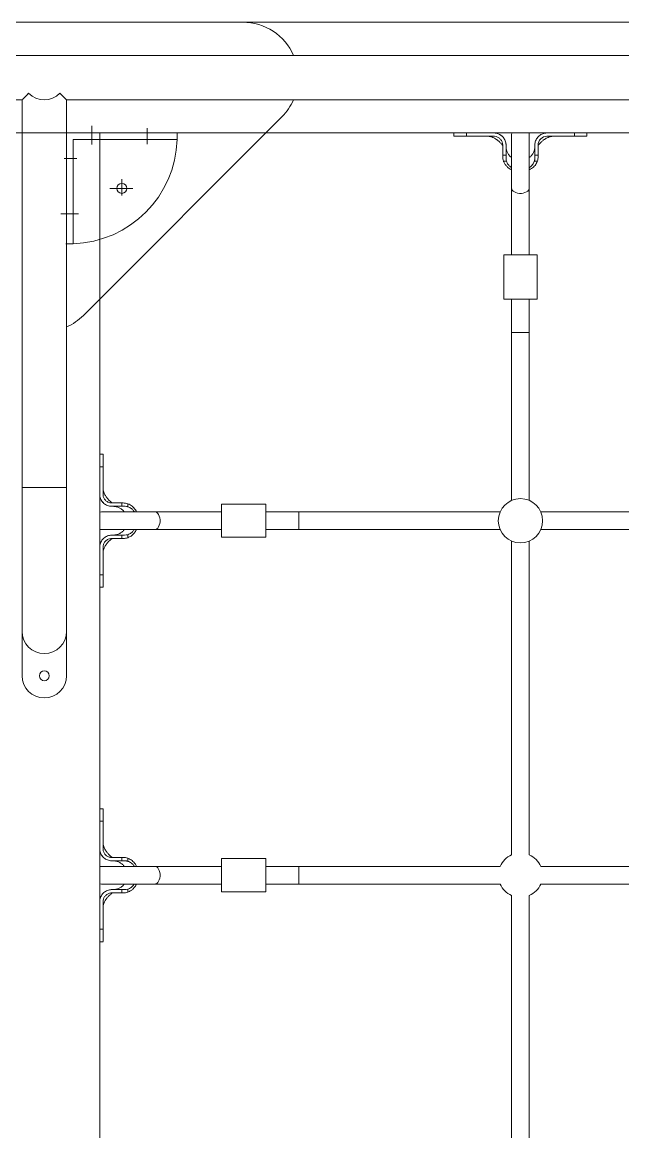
# Model space of a CAD drawing. Header units: millimetres. Extents: x -6304 to 6571, y -6082 to 4447.
# Drawn here: x -965 to -423, y 743 to 1745 of the extents above; entities that cross this region are included whole.
import ezdxf

# ---------------------------------------------------------------- set-up
doc = ezdxf.new("R2010")
doc.units = ezdxf.units.MM
doc.layers.add('DIKOM_ОБЪЕКТ', color=7, linetype='Continuous')

msp = doc.modelspace()

# ---------------------------------------------------------------- linework, layer by layer
at = {"layer": 'DIKOM_ОБЪЕКТ', "color": 7, "linetype": 'Continuous', "lineweight": 15}
for p, q in [((-1124.462, 1745.038), (-765.883, 1745.038)), ((-765.883, 1745.038), (-397.585, 1745.038)), ((70.98, 1715.038), (-2176.382, 1715.038)), ((-2156.618, 1675.038), (-965.172, 1675.038)), ((-965.172, 1675.038), (-965.172, 1325.038)), ((-925.172, 1325.038), (-925.172, 1675.038)), ((-925.172, 1675.038), (70.98, 1675.038)), ((-909.817, 1480.394), (-730.528, 1659.683)), ((-1145.172, 1645.038), (-745.172, 1645.038)), ((-925.172, 1645.038), (-825.172, 1645.038)), ((-925.172, 1545.038), (-925.172, 1645.038)), ((-902.172, 1651.58), (-902.172, 1634.547)), ((-895.172, 1495.038), (-895.172, 1644.583)), ((-852.172, 1649.494), (-852.172, 1634.801)), ((-825.172, 1645.038), (-825.172, 1642.038)), ((-745.172, 1645.038), (204.828, 1645.038)), ((-575.172, 1645.038), (-575.172, 1642.038)), ((-563.89, 1645.038), (-563.89, 1642.038)), ((-532.442, 1642.741), (-534.196, 1643.785)), ((-522.986, 1645.038), (-523.172, 1643.323)), ((-523.172, 1643.323), (-523.172, 1595.323)), ((-507.172, 1643.323), (-507.358, 1645.038)), ((-507.172, 1595.323), (-507.172, 1643.323)), ((-466.454, 1645.038), (-466.454, 1642.038)), ((-455.172, 1642.038), (-455.172, 1645.038)), ((-825.219, 1639.038), (-919.172, 1639.038)), ((-919.172, 1639.038), (-919.172, 1545.085)), ((-575.172, 1642.038), (-569.894, 1642.038)), ((-568.579, 1642.039), (-571.688, 1642.039)), ((-568.806, 1642.039), (-571.05, 1642.039)), ((-563.89, 1642.038), (-539.172, 1642.038)), ((-531.737, 1642.076), (-532.064, 1642.377)), ((-531.172, 1634.038), (-531.172, 1633.038)), ((-531.172, 1633.038), (-531.172, 1624.9)), ((-528.172, 1633.038), (-528.172, 1634.038)), ((-528.172, 1624.9), (-528.172, 1633.038)), ((-502.172, 1633.038), (-502.172, 1634.038)), ((-502.172, 1624.9), (-502.172, 1633.038)), ((-499.172, 1634.038), (-499.172, 1633.038)), ((-499.172, 1633.038), (-499.172, 1624.9)), ((-466.454, 1642.038), (-491.172, 1642.038)), ((-467.683, 1642.037), (-461.05, 1642.039)), ((-466.279, 1642.038), (-465.885, 1642.038)), ((-460.984, 1642.039), (-458.247, 1642.039)), ((-531.172, 1624.9), (-528.172, 1624.9)), ((-531.092, 1622.783), (-531.078, 1622.213)), ((-502.172, 1624.9), (-499.172, 1624.9)), ((-499.233, 1622.408), (-499.221, 1623.192)), ((-499.221, 1622.688), (-499.204, 1623.388)), ((-927.267, 1622.038), (-915.921, 1622.038)), ((-527.787, 1619.69), (-530.505, 1619.69)), ((-499.839, 1619.69), (-502.558, 1619.69)), ((-875.172, 1588.673), (-875.172, 1603.327)), ((-865.339, 1595.038), (-885.999, 1595.038)), ((-523.172, 1595.323), (-523.172, 1535.038)), ((-507.172, 1535.038), (-507.172, 1595.323)), ((-930.244, 1572.038), (-914.251, 1572.038)), ((-925.172, 1545.038), (-922.172, 1545.038)), ((-530.172, 1535.038), (-530.172, 1495.038)), ((-515.172, 1535.038), (-530.172, 1535.038)), ((-500.172, 1535.038), (-515.172, 1535.038)), ((-500.172, 1495.038), (-500.172, 1535.038)), ((-895.172, -504.962), (-895.172, 1495.038)), ((-515.172, 1495.038), (-530.172, 1495.038)), ((-523.172, 1495.038), (-523.172, 1465.038)), ((-500.172, 1495.038), (-515.172, 1495.038)), ((-507.172, 1465.038), (-507.172, 1495.038)), ((-523.172, 1465.038), (-523.172, 1313.369)), ((-507.172, 1465.038), (-523.172, 1465.038)), ((-507.172, 1313.369), (-507.172, 1465.038)), ((-892.172, 1355.038), (-895.172, 1355.038)), ((-892.172, 1349.76), (-892.172, 1355.027)), ((-895.172, 1343.756), (-892.172, 1343.756)), ((-892.172, 1346.543), (-892.173, 1347.815)), ((-892.172, 1343.756), (-892.172, 1319.038)), ((-965.172, 1325.038), (-965.172, 1195.038)), ((-965.172, 1325.038), (-925.172, 1325.038)), ((-925.172, 1195.038), (-925.172, 1325.038)), ((-893.919, 1314.062), (-892.875, 1312.308)), ((-892.959, 1312.42), (-892.21, 1311.603)), ((-893.457, 1303.038), (-895.172, 1302.852)), ((-845.457, 1303.038), (-893.457, 1303.038)), ((-884.172, 1311.038), (-883.172, 1311.038)), ((-883.172, 1308.038), (-884.172, 1308.038)), ((-883.172, 1311.038), (-875.034, 1311.038)), ((-875.034, 1308.038), (-883.172, 1308.038)), ((-875.034, 1308.038), (-875.034, 1311.038)), ((-872.401, 1310.948), (-873.096, 1310.974)), ((-869.824, 1310.371), (-869.824, 1307.653)), ((-785.172, 1303.038), (-845.457, 1303.038)), ((-745.172, 1310.038), (-785.172, 1310.038)), ((-785.172, 1310.038), (-785.172, 1295.038)), ((-745.172, 1310.038), (-745.172, 1295.038)), ((-715.172, 1303.038), (-745.172, 1303.038)), ((-533.503, 1303.038), (-715.172, 1303.038)), ((-715.172, 1303.038), (-715.172, 1287.038)), ((-193.503, 1303.038), (-496.842, 1303.038)), ((-785.172, 1295.038), (-785.172, 1280.038)), ((-745.172, 1295.038), (-745.172, 1280.038)), ((-895.172, 1287.224), (-893.457, 1287.038)), ((-893.457, 1287.038), (-845.457, 1287.038)), ((-869.824, 1282.424), (-869.824, 1279.706)), ((-845.457, 1287.038), (-785.172, 1287.038)), ((-745.172, 1287.038), (-715.172, 1287.038)), ((-715.172, 1287.038), (-533.503, 1287.038)), ((-496.842, 1287.038), (-193.503, 1287.038)), ((-883.172, 1282.038), (-884.172, 1282.038)), ((-884.172, 1279.038), (-883.172, 1279.038)), ((-875.034, 1282.038), (-883.172, 1282.038)), ((-883.172, 1279.038), (-875.034, 1279.038)), ((-875.034, 1279.038), (-875.034, 1282.038)), ((-873.542, 1279.07), (-872.822, 1279.087)), ((-873.521, 1279.071), (-872.825, 1279.123)), ((-785.172, 1280.038), (-745.172, 1280.038)), ((-523.172, 1276.708), (-523.172, 993.369)), ((-507.172, 993.369), (-507.172, 1276.708)), ((-892.172, 1246.321), (-892.172, 1271.024)), ((-895.172, 1246.321), (-892.172, 1246.321)), ((-892.172, 1242.177), (-892.172, 1235.059)), ((-895.172, 1235.038), (-892.172, 1235.038)), ((-965.172, 1195.038), (-965.172, 1155.038)), ((-925.172, 1155.038), (-925.172, 1195.038)), ((-892.172, 1035.038), (-895.172, 1035.038)), ((-892.172, 1029.76), (-892.172, 1035.027)), ((-895.172, 1023.756), (-892.172, 1023.756)), ((-892.172, 1026.543), (-892.173, 1027.815)), ((-892.172, 1023.756), (-892.172, 999.038)), ((-893.919, 994.062), (-892.875, 992.308)), ((-892.959, 992.42), (-892.21, 991.603)), ((-893.457, 983.038), (-895.172, 982.852)), ((-845.457, 983.038), (-893.457, 983.038)), ((-884.172, 991.038), (-883.172, 991.038)), ((-883.172, 988.038), (-884.172, 988.038)), ((-883.172, 991.038), (-875.034, 991.038)), ((-875.034, 988.038), (-883.172, 988.038)), ((-875.034, 988.038), (-875.034, 991.038)), ((-872.401, 990.948), (-873.096, 990.974)), ((-869.824, 990.371), (-869.824, 987.653)), ((-785.172, 983.038), (-845.457, 983.038)), ((-745.172, 990.038), (-785.172, 990.038)), ((-785.172, 990.038), (-785.172, 975.038)), ((-745.172, 990.038), (-745.172, 975.038)), ((-715.172, 983.038), (-745.172, 983.038)), ((-533.503, 983.038), (-715.172, 983.038)), ((-715.172, 983.038), (-715.172, 967.038)), ((-193.503, 983.038), (-496.842, 983.038)), ((-785.172, 975.038), (-785.172, 960.038)), ((-745.172, 975.038), (-745.172, 960.038)), ((-895.172, 967.224), (-893.457, 967.038)), ((-893.457, 967.038), (-845.457, 967.038)), ((-883.172, 962.038), (-884.172, 962.038)), ((-875.034, 962.038), (-883.172, 962.038)), ((-875.034, 959.038), (-875.034, 962.038)), ((-869.824, 962.424), (-869.824, 959.706)), ((-845.457, 967.038), (-785.172, 967.038)), ((-745.172, 967.038), (-715.172, 967.038)), ((-715.172, 967.038), (-533.503, 967.038)), ((-496.842, 967.038), (-193.503, 967.038)), ((-884.172, 959.038), (-883.172, 959.038)), ((-883.172, 959.038), (-875.034, 959.038)), ((-873.542, 959.07), (-872.822, 959.087)), ((-873.521, 959.071), (-872.825, 959.123)), ((-785.172, 960.038), (-745.172, 960.038)), ((-523.172, 956.708), (-523.172, 673.369)), ((-507.172, 673.369), (-507.172, 956.708)), ((-892.172, 926.321), (-892.172, 951.024)), ((-895.172, 926.321), (-892.172, 926.321)), ((-895.172, 915.038), (-892.172, 915.038))]:
    msp.add_line(p, q, dxfattribs=at)
at = {"layer": 'DIKOM_ОБЪЕКТ', "color": 7, "linetype": 'Continuous', "lineweight": 15, "flags": 128}
for points in [[(-959.314, 1680.896), (-960.809, 1679.402), (-962.107, 1678.104), (-963.192, 1677.019), (-964.05, 1676.161), (-964.671, 1675.54), (-965.046, 1675.164), (-965.172, 1675.038)], [(-925.172, 1675.038), (-925.298, 1675.164), (-925.674, 1675.54), (-926.295, 1676.161), (-927.153, 1677.019), (-928.238, 1678.104), (-929.536, 1679.402), (-931.03, 1680.896)], [(-523.172, 1595.323), (-523.067, 1594.546), (-522.604, 1593.546), (-521.794, 1592.629), (-520.674, 1591.838), (-519.297, 1591.21), (-517.727, 1590.774), (-516.037, 1590.551), (-514.307, 1590.551), (-512.618, 1590.774), (-511.048, 1591.21), (-509.671, 1591.838), (-508.551, 1592.629), (-507.74, 1593.546), (-507.278, 1594.546), (-507.172, 1595.323)], [(-892.159, 1326.7), (-892.158, 1326.846), (-892.157, 1326.992)], [(-845.457, 1287.038), (-844.68, 1287.144), (-843.68, 1287.607), (-842.763, 1288.417), (-841.972, 1289.537), (-841.344, 1290.914), (-840.908, 1292.484), (-840.685, 1294.173), (-840.685, 1295.903), (-840.908, 1297.593), (-841.344, 1299.163), (-841.972, 1300.54), (-842.763, 1301.66), (-843.68, 1302.47), (-844.68, 1302.933), (-845.457, 1303.038)], [(-892.159, 1006.7), (-892.158, 1006.846), (-892.157, 1006.992)], [(-845.457, 967.038), (-844.68, 967.144), (-843.68, 967.607), (-842.763, 968.417), (-841.972, 969.537), (-841.344, 970.914), (-840.908, 972.484), (-840.685, 974.173), (-840.685, 975.903), (-840.908, 977.593), (-841.344, 979.163), (-841.972, 980.54), (-842.763, 981.66), (-843.68, 982.47), (-844.68, 982.933), (-845.457, 983.038)]]:
    msp.add_lwpolyline(points, dxfattribs=at)
at = {"layer": 'DIKOM_ОБЪЕКТ', "color": 7, "linetype": 'Continuous', "lineweight": 15}
for centre, radius in [((-875.172, 1595.038), 4.5), ((-515.172, 1295.038), 20), ((-945.172, 1155.038), 4.5)]:
    msp.add_circle(centre, radius, dxfattribs=at)
for centre, radius, start, end in [((-765.883, 1695.038), 50, 23.578178, 90), ((-945.172, 1695.038), 20, 225, 315), ((-765.883, 1695.038), 50, 315, 336.421822), ((-342.89, 1638.863), 482.329, 179.266399, 179.979158), ((-922.172, 1642.038), 97, 271.772317, 358.227683), ((-491.172, 1634.038), 8, 90.001056, 179.998944), ((-918.997, 1062.756), 482.329, 90.020842, 90.795044), ((-945.172, 1515.749), 50, 293.578178, 315), ((-945.172, 1195.038), 20, 180, 0), ((-945.172, 1155.038), 20, 180, 0), ((-515.172, 975.038), 20, 113.578178, 156.421822), ((-515.172, 975.038), 20, 23.578178, 66.421822), ((-515.172, 975.038), 20, 203.578178, 246.421822), ((-515.172, 975.038), 20, 293.578178, 336.421822)]:
    msp.add_arc(centre, radius, start, end, dxfattribs=at)
for points, knots in [([(-528.172, 1634.038), (-528.173, 1634.123), (-528.176, 1634.548), (-528.295, 1636.209), (-529.1, 1638.971), (-531.315, 1642.038), (-534.414, 1644.185), (-537.205, 1644.976), (-538.805, 1645.027), (-539.172, 1645.038)], [0, 0, 0, 0, 0.01480965, 0.07410911, 0.29003932, 0.50597004, 0.7209493, 0.93601498, 1, 1, 1, 1]), ([(-502.172, 1634.038), (-502.172, 1634.123), (-502.168, 1634.548), (-502.051, 1636.202), (-501.251, 1638.95), (-499.056, 1642.009), (-495.975, 1644.163), (-493.173, 1644.974), (-491.556, 1645.026), (-491.172, 1645.038)], [0, 0, 0, 0, 0.0148091, 0.0741087, 0.28877908, 0.50346392, 0.71804315, 0.93309021, 1, 1, 1, 1]), ([(-563.89, 1642.038), (-563.973, 1642.038), (-564.387, 1642.038), (-566.102, 1642.038), (-568.517, 1642.039), (-571.053, 1642.039), (-572.891, 1642.039), (-574.226, 1642.038), (-575.037, 1642.038), (-575.115, 1642.038), (-575.151, 1642.038)], [0, 0, 0, 0, 0.012378615, 0.06189158, 0.261123455, 0.40963596, 0.562454565, 0.710963948, 0.863782329, 1, 1, 1, 1]), ([(-569.894, 1642.038), (-569.509, 1642.038), (-568.728, 1642.038), (-567.515, 1642.038), (-566.899, 1642.038)], [0, 0, 0, 0, 0.49204818, 1, 1, 1, 1]), ([(-569.538, 1642.039), (-568.421, 1642.038), (-566.086, 1642.037), (-563.597, 1642.037), (-562.298, 1642.037)], [0, 0, 0, 0, 0.47815999, 1, 1, 1, 1]), ([(-564.282, 1642.037), (-563.346, 1642.037), (-561.387, 1642.037), (-558.879, 1642.038), (-557.568, 1642.038)], [0, 0, 0, 0, 0.47746461, 1, 1, 1, 1]), ([(-550.722, 1642.038), (-550.707, 1642.038), (-550.636, 1642.038), (-551.021, 1642.037), (-551.854, 1642.035), (-553.032, 1642.036), (-553.949, 1642.038), (-554.373, 1642.038)], [0, 0, 0, 0, 0.06425397, 0.30679971, 0.5493553, 0.79190233, 1, 1, 1, 1]), ([(-544.363, 1642.023), (-544.284, 1642.023), (-544.125, 1642.023), (-543.958, 1642.023), (-543.875, 1642.023)], [0, 0, 0, 0, 0.4980338, 1, 1, 1, 1]), ([(-544.042, 1642.038), (-543.675, 1642.016), (-542.978, 1641.973), (-541.156, 1641.495), (-539.413, 1640.782), (-537.987, 1640.013), (-536.891, 1639.31), (-535.971, 1638.655), (-535.092, 1637.938), (-534.137, 1637.083), (-533.235, 1636.042), (-532.359, 1635.272), (-531.769, 1634.58), (-531.362, 1634.065), (-531.269, 1633.819), (-531.245, 1633.758), (-531.232, 1633.724), (-531.222, 1633.696), (-531.211, 1633.661), (-531.186, 1633.567), (-531.186, 1633.511), (-531.171, 1633.456), (-531.172, 1633.159), (-531.172, 1633.046), (-531.172, 1633.002)], [0, 0, 0, 0, 0.150022993, 0.285113937, 0.400983993, 0.491056053, 0.549649642, 0.595438854, 0.653438852, 0.721437707, 0.788228637, 0.844910047, 0.895824369, 0.920020035, 0.924446745, 0.926115709, 0.927572401, 0.929019478, 0.930597997, 0.934411287, 0.957286428, 0.976121553, 0.990795478, 1, 1, 1, 1]), ([(-539.172, 1642.038), (-538.946, 1642.032), (-537.827, 1642.003), (-535.837, 1641.474), (-533.564, 1639.958), (-531.929, 1637.77), (-531.241, 1635.669), (-531.188, 1634.406), (-531.172, 1634.038)], [0, 0, 0, 0, 0.054127064, 0.268332234, 0.482527487, 0.69728442, 0.911981132, 1, 1, 1, 1]), ([(-531.947, 1642.333), (-532.007, 1642.385), (-532.127, 1642.488), (-532.237, 1642.578), (-532.292, 1642.623)], [0, 0, 0, 0, 0.50020039, 1, 1, 1, 1]), ([(-523.172, 1622.876), (-523.439, 1623.063), (-524.468, 1623.785), (-525.875, 1625.523), (-527.271, 1627.987), (-527.935, 1630.27), (-528.134, 1631.885), (-528.17, 1632.65), (-528.172, 1632.952), (-528.172, 1633.05)], [0, 0, 0, 0, 0.08294352, 0.3200265, 0.56081779, 0.80271285, 0.92030842, 0.97420655, 1, 1, 1, 1]), ([(-502.172, 1633.087), (-502.183, 1632.66), (-502.204, 1631.81), (-502.392, 1630.557), (-502.685, 1629.351), (-503.275, 1627.65), (-504.418, 1625.589), (-505.857, 1623.791), (-506.912, 1623.06), (-507.172, 1622.879)], [0, 0, 0, 0, 0.10851534, 0.21639504, 0.32173163, 0.4243096, 0.67373974, 0.91960831, 1, 1, 1, 1]), ([(-499.172, 1630.729), (-499.172, 1630.689), (-499.172, 1630.613), (-499.172, 1630.795), (-499.172, 1631.454), (-499.173, 1632.183), (-499.172, 1632.732), (-499.173, 1633.236), (-499.17, 1633.5), (-499.153, 1633.572), (-499.15, 1633.613), (-499.128, 1633.685), (-499.116, 1633.717), (-499.105, 1633.744), (-499.092, 1633.778), (-499.069, 1633.839), (-498.973, 1634.08), (-498.565, 1634.586), (-497.932, 1635.312), (-497.012, 1636.156), (-496.076, 1637.186), (-495.134, 1638.042), (-494.309, 1638.7), (-493.435, 1639.321), (-492.352, 1640.015), (-490.911, 1640.789), (-489.149, 1641.502), (-487.299, 1641.976), (-486.58, 1642.017), (-486.202, 1642.038)], [0, 0, 0, 0, 0.03880356, 0.07396914, 0.12483916, 0.17222171, 0.20599465, 0.22786089, 0.24169892, 0.25434016, 0.26853697, 0.27143904, 0.27263378, 0.273738, 0.27487439, 0.27618543, 0.279636, 0.29826706, 0.33781233, 0.38834918, 0.44667734, 0.49411056, 0.53365502, 0.56792689, 0.61404784, 0.68493988, 0.77609864, 0.8822817, 1, 1, 1, 1]), ([(-483.332, 1642.024), (-483.283, 1642.024), (-483.184, 1642.023), (-483.084, 1642.023), (-483.035, 1642.022)], [0, 0, 0, 0, 0.49980123, 1, 1, 1, 1]), ([(-475.949, 1642.038), (-475.995, 1642.038), (-476.546, 1642.038), (-477.533, 1642.036), (-478.716, 1642.036), (-479.438, 1642.037), (-479.749, 1642.039), (-479.664, 1642.038), (-479.66, 1642.038)], [0, 0, 0, 0, 0.02216974, 0.26362913, 0.50508429, 0.74653629, 0.98801053, 1, 1, 1, 1]), ([(-472.493, 1642.038), (-471.187, 1642.038), (-468.687, 1642.036), (-466.734, 1642.037), (-465.802, 1642.037)], [0, 0, 0, 0, 0.52244744, 1, 1, 1, 1]), ([(-455.193, 1642.038), (-455.186, 1642.038), (-455.094, 1642.038), (-455.45, 1642.038), (-456.304, 1642.038), (-457.741, 1642.039), (-459.678, 1642.039), (-462.45, 1642.038), (-464.948, 1642.038), (-466.454, 1642.038)], [0, 0, 0, 0, 0.01229644, 0.16513919, 0.31368075, 0.46652842, 0.61507221, 0.76791864, 1, 1, 1, 1]), ([(-531.172, 1623.82), (-531.172, 1623.912), (-531.172, 1624.272), (-531.172, 1624.632), (-531.172, 1624.9)], [0, 0, 0, 0, 0.256327415, 1, 1, 1, 1]), ([(-530.505, 1619.69), (-530.7, 1620.349), (-531.097, 1621.69), (-531.147, 1623.102), (-531.172, 1623.82)], [0, 0, 0, 0, 0.49159519, 1, 1, 1, 1]), ([(-528.172, 1624.9), (-528.172, 1624.815), (-528.172, 1624.39), (-528.164, 1623.308), (-528.231, 1621.63), (-527.936, 1620.341), (-527.787, 1619.69)], [0, 0, 0, 0, 0.04837379, 0.24190747, 0.61709568, 1, 1, 1, 1]), ([(-502.558, 1619.69), (-502.534, 1619.771), (-502.417, 1620.173), (-502.265, 1620.917), (-502.18, 1621.76), (-502.165, 1622.945), (-502.173, 1623.936), (-502.172, 1624.758), (-502.172, 1624.9)], [0, 0, 0, 0, 0.04834797, 0.24203696, 0.43570729, 0.53242409, 0.91938444, 1, 1, 1, 1]), ([(-499.172, 1623.817), (-499.196, 1623.122), (-499.244, 1621.712), (-499.639, 1620.371), (-499.839, 1619.69)], [0, 0, 0, 0, 0.49216613, 1, 1, 1, 1]), ([(-499.172, 1624.9), (-499.172, 1624.807), (-499.172, 1624.447), (-499.172, 1624.088), (-499.172, 1623.82)], [0, 0, 0, 0, 0.25631713, 1, 1, 1, 1]), ([(-523.172, 1611.818), (-523.771, 1612.118), (-525.263, 1612.862), (-527.248, 1614.518), (-529.048, 1616.648), (-530.037, 1618.425), (-530.425, 1619.475), (-530.505, 1619.69)], [0, 0, 0, 0, 0.18083287, 0.4502335, 0.6939142, 0.93732338, 1, 1, 1, 1]), ([(-527.787, 1619.69), (-527.575, 1619.112), (-526.998, 1617.533), (-525.472, 1615.424), (-523.874, 1614.349), (-523.172, 1613.876)], [0, 0, 0, 0, 0.24464188, 0.66785766, 1, 1, 1, 1]), ([(-499.839, 1619.69), (-500.01, 1619.254), (-500.67, 1617.565), (-502.198, 1615.416), (-504.336, 1613.488), (-505.864, 1612.398), (-506.867, 1611.943), (-507.172, 1611.805)], [0, 0, 0, 0, 0.12781525, 0.49542208, 0.70246281, 0.90959296, 1, 1, 1, 1]), ([(-507.172, 1613.808), (-506.982, 1613.918), (-506.082, 1614.436), (-504.482, 1615.975), (-503.148, 1617.929), (-502.669, 1619.357), (-502.558, 1619.69)], [0, 0, 0, 0, 0.08585256, 0.40591685, 0.8612044, 1, 1, 1, 1]), ([(-892.172, 1355.017), (-892.172, 1355.024), (-892.172, 1355.117), (-892.172, 1354.76), (-892.172, 1353.906), (-892.173, 1352.47), (-892.173, 1350.533), (-892.172, 1347.761), (-892.172, 1345.262), (-892.172, 1343.756)], [0, 0, 0, 0, 0.01229642, 0.16514433, 0.31368563, 0.46653246, 0.61507085, 0.76791793, 1, 1, 1, 1]), ([(-892.172, 1346.765), (-892.172, 1347.381), (-892.172, 1348.594), (-892.172, 1349.375), (-892.172, 1349.76)], [0, 0, 0, 0, 0.50794537, 1, 1, 1, 1]), ([(-892.171, 1342.164), (-892.171, 1343.463), (-892.172, 1345.952), (-892.172, 1348.288), (-892.172, 1349.404)], [0, 0, 0, 0, 0.521844139, 1, 1, 1, 1]), ([(-892.172, 1337.434), (-892.172, 1338.745), (-892.17, 1341.253), (-892.171, 1343.212), (-892.171, 1344.148)], [0, 0, 0, 0, 0.52253006, 1, 1, 1, 1]), ([(-892.172, 1330.588), (-892.172, 1330.573), (-892.172, 1330.501), (-892.171, 1330.906), (-892.169, 1331.459), (-892.17, 1331.966), (-892.17, 1332.059)], [0, 0, 0, 0, 0.10642246, 0.50829971, 0.91012348, 1, 1, 1, 1]), ([(-883.35, 1311.038), (-883.444, 1311.039), (-883.622, 1311.039), (-883.668, 1311.054), (-883.715, 1311.056), (-883.795, 1311.077), (-883.83, 1311.088), (-883.858, 1311.098), (-883.892, 1311.112), (-883.953, 1311.135), (-884.199, 1311.229), (-884.893, 1311.769), (-885.805, 1312.672), (-887.068, 1313.869), (-888.075, 1314.956), (-888.788, 1315.837), (-889.444, 1316.757), (-890.146, 1317.854), (-890.916, 1319.279), (-891.628, 1321.022), (-892.107, 1322.844), (-892.15, 1323.541), (-892.172, 1323.908)], [0, 0, 0, 0, 0.01819069, 0.03439258, 0.05285202, 0.05671333, 0.05831401, 0.0597787, 0.06125891, 0.06294921, 0.06743255, 0.09196654, 0.17106085, 0.26863221, 0.33757018, 0.39636489, 0.44278556, 0.5021843, 0.59349489, 0.71096277, 0.84790976, 1, 1, 1, 1]), ([(-884.172, 1308.038), (-884.257, 1308.039), (-884.682, 1308.042), (-886.343, 1308.161), (-889.105, 1308.966), (-892.172, 1311.181), (-894.319, 1314.28), (-895.11, 1317.071), (-895.161, 1318.671), (-895.172, 1319.038)], [0, 0, 0, 0, 0.01480607, 0.0741092, 0.29004221, 0.50596756, 0.72094629, 0.93600978, 1, 1, 1, 1]), ([(-892.756, 1312.158), (-892.712, 1312.103), (-892.622, 1311.993), (-892.519, 1311.873), (-892.467, 1311.813)], [0, 0, 0, 0, 0.49981254, 1, 1, 1, 1]), ([(-892.172, 1319.038), (-892.166, 1318.813), (-892.137, 1317.693), (-891.608, 1315.703), (-890.092, 1313.43), (-887.904, 1311.795), (-885.803, 1311.107), (-884.539, 1311.054), (-884.172, 1311.038)], [0, 0, 0, 0, 0.05412923, 0.26833357, 0.48252998, 0.69728465, 0.91198197, 1, 1, 1, 1]), ([(-883.238, 1308.038), (-883.145, 1308.038), (-882.973, 1308.038), (-882.648, 1308.029), (-881.961, 1307.993), (-880.403, 1307.801), (-878.122, 1307.137), (-875.657, 1305.741), (-873.919, 1304.334), (-873.197, 1303.305), (-873.01, 1303.038)], [0, 0, 0, 0, 0.02455784, 0.04552598, 0.08420268, 0.20122174, 0.44193361, 0.68155011, 0.91746779, 1, 1, 1, 1]), ([(-875.034, 1311.038), (-874.941, 1311.038), (-874.581, 1311.038), (-874.222, 1311.038), (-873.954, 1311.038)], [0, 0, 0, 0, 0.25635717, 1, 1, 1, 1]), ([(-869.824, 1307.653), (-869.905, 1307.676), (-870.307, 1307.793), (-871.363, 1308.017), (-873.035, 1308.045), (-874.365, 1308.041), (-875.034, 1308.038)], [0, 0, 0, 0, 0.04837472, 0.24213963, 0.61894289, 1, 1, 1, 1]), ([(-873.954, 1311.038), (-873.259, 1311.015), (-871.847, 1310.967), (-870.506, 1310.572), (-869.824, 1310.371)], [0, 0, 0, 0, 0.4921582, 1, 1, 1, 1]), ([(-869.824, 1310.371), (-869.388, 1310.201), (-867.699, 1309.541), (-865.55, 1308.012), (-863.622, 1305.875), (-862.532, 1304.347), (-862.077, 1303.343), (-861.939, 1303.038)], [0, 0, 0, 0, 0.12781596, 0.49542633, 0.70246069, 0.90959717, 1, 1, 1, 1]), ([(-863.942, 1303.038), (-864.05, 1303.227), (-864.568, 1304.126), (-866.105, 1305.725), (-868.06, 1307.061), (-869.489, 1307.54), (-869.824, 1307.653)], [0, 0, 0, 0, 0.08515779, 0.40523069, 0.86045596, 1, 1, 1, 1]), ([(-873.013, 1287.038), (-873.194, 1286.778), (-873.925, 1285.723), (-875.723, 1284.284), (-878.343, 1282.832), (-880.854, 1282.173), (-882.504, 1282.041), (-883.117, 1282.039), (-883.186, 1282.038)], [0, 0, 0, 0, 0.08067257, 0.32741773, 0.57772967, 0.84342421, 0.9824751, 1, 1, 1, 1]), ([(-875.034, 1282.038), (-874.949, 1282.038), (-874.524, 1282.038), (-873.76, 1282.043), (-872.091, 1282.006), (-870.791, 1282.246), (-869.824, 1282.424)], [0, 0, 0, 0, 0.048456224, 0.24225174, 0.436077211, 1, 1, 1, 1]), ([(-861.931, 1287.038), (-862.237, 1286.44), (-862.977, 1284.991), (-864.63, 1283.004), (-866.908, 1280.991), (-868.8, 1280.157), (-869.824, 1279.706)], [0, 0, 0, 0, 0.18137677, 0.4389282, 0.69625106, 1, 1, 1, 1]), ([(-869.824, 1282.424), (-869.247, 1282.635), (-867.669, 1283.212), (-865.56, 1284.737), (-864.485, 1286.334), (-864.011, 1287.038)], [0, 0, 0, 0, 0.24426223, 0.66705349, 1, 1, 1, 1]), ([(-884.172, 1282.038), (-884.257, 1282.038), (-884.682, 1282.035), (-886.336, 1281.917), (-889.084, 1281.117), (-892.143, 1278.922), (-894.297, 1275.841), (-895.107, 1273.039), (-895.16, 1271.422), (-895.172, 1271.038)], [0, 0, 0, 0, 0.01480563, 0.07410528, 0.28878295, 0.50346313, 0.71803911, 0.93308633, 1, 1, 1, 1]), ([(-892.172, 1266.068), (-892.157, 1266.381), (-892.127, 1266.981), (-891.78, 1268.512), (-891.23, 1270.065), (-890.517, 1271.571), (-889.785, 1272.811), (-889.019, 1273.928), (-888.287, 1274.875), (-887.335, 1275.93), (-886.195, 1276.984), (-885.322, 1277.899), (-884.607, 1278.55), (-884.16, 1278.862), (-883.957, 1278.941), (-883.907, 1278.959), (-883.878, 1278.971), (-883.854, 1278.98), (-883.826, 1278.99), (-883.743, 1279.018), (-883.733, 1279.016), (-883.628, 1279.031), (-883.592, 1279.036), (-883.27, 1279.042), (-882.867, 1279.04), (-882.519, 1279.038)], [0, 0, 0, 0, 0.12411068, 0.23809889, 0.33991755, 0.4256468, 0.50832578, 0.55790235, 0.61127563, 0.6761356, 0.75721716, 0.82399332, 0.86458388, 0.88378375, 0.88717744, 0.88851324, 0.88967691, 0.89077452, 0.89190229, 0.89448289, 0.91179337, 0.92507945, 0.93280819, 0.94195713, 1, 1, 1, 1]), ([(-892.172, 1271.024), (-892.171, 1271.116), (-892.167, 1271.578), (-892.041, 1272.783), (-891.419, 1274.721), (-889.915, 1276.827), (-887.678, 1278.395), (-885.636, 1278.99), (-884.457, 1279.029), (-884.172, 1279.038)], [0, 0, 0, 0, 0.02208445, 0.11062089, 0.28901974, 0.50289009, 0.71771406, 0.93183375, 1, 1, 1, 1]), ([(-873.954, 1279.038), (-874.046, 1279.038), (-874.406, 1279.038), (-874.766, 1279.038), (-875.034, 1279.038)], [0, 0, 0, 0, 0.25637139, 1, 1, 1, 1]), ([(-869.824, 1279.706), (-870.483, 1279.51), (-871.822, 1279.114), (-873.233, 1279.064), (-873.951, 1279.038)], [0, 0, 0, 0, 0.49161548, 1, 1, 1, 1]), ([(-892.155, 1265.608), (-892.155, 1265.674), (-892.155, 1265.804), (-892.156, 1265.941), (-892.156, 1266.009)], [0, 0, 0, 0, 0.49836335, 1, 1, 1, 1]), ([(-892.171, 1245.668), (-892.171, 1246.601), (-892.17, 1248.553), (-892.172, 1251.053), (-892.172, 1252.359)], [0, 0, 0, 0, 0.47755487, 1, 1, 1, 1]), ([(-892.172, 1238.143), (-892.173, 1239.057), (-892.173, 1242.19), (-892.172, 1245.327), (-892.171, 1247.55)], [0, 0, 0, 0, 0.29165039, 1, 1, 1, 1]), ([(-892.172, 1246.321), (-892.172, 1246.238), (-892.172, 1245.823), (-892.172, 1244.108), (-892.173, 1241.694), (-892.173, 1239.157), (-892.173, 1237.32), (-892.172, 1235.985), (-892.172, 1235.173), (-892.172, 1235.096), (-892.172, 1235.059)], [0, 0, 0, 0, 0.01237384, 0.06189019, 0.26112155, 0.40963367, 0.56245042, 0.71096537, 0.86378241, 1, 1, 1, 1]), ([(-892.172, 1035.017), (-892.172, 1035.024), (-892.172, 1035.117), (-892.172, 1034.76), (-892.172, 1033.906), (-892.173, 1032.47), (-892.173, 1030.533), (-892.172, 1027.761), (-892.172, 1025.262), (-892.172, 1023.756)], [0, 0, 0, 0, 0.01229643, 0.16514445, 0.31368562, 0.46653249, 0.61507092, 0.76791759, 1, 1, 1, 1]), ([(-892.172, 1026.765), (-892.172, 1027.381), (-892.172, 1028.594), (-892.172, 1029.375), (-892.172, 1029.76)], [0, 0, 0, 0, 0.50794551, 1, 1, 1, 1]), ([(-892.171, 1022.164), (-892.171, 1023.463), (-892.172, 1025.952), (-892.172, 1028.288), (-892.172, 1029.404)], [0, 0, 0, 0, 0.52184311, 1, 1, 1, 1]), ([(-892.172, 1017.434), (-892.172, 1018.745), (-892.17, 1021.253), (-892.171, 1023.212), (-892.171, 1024.148)], [0, 0, 0, 0, 0.52252945, 1, 1, 1, 1]), ([(-892.172, 1010.588), (-892.172, 1010.573), (-892.172, 1010.501), (-892.171, 1010.906), (-892.169, 1011.459), (-892.17, 1011.966), (-892.17, 1012.059)], [0, 0, 0, 0, 0.10642204, 0.50829622, 0.91012065, 1, 1, 1, 1]), ([(-883.35, 991.038), (-883.444, 991.039), (-883.622, 991.039), (-883.668, 991.054), (-883.715, 991.056), (-883.795, 991.077), (-883.83, 991.088), (-883.858, 991.098), (-883.892, 991.112), (-883.953, 991.135), (-884.199, 991.229), (-884.893, 991.769), (-885.805, 992.672), (-887.068, 993.869), (-888.075, 994.956), (-888.788, 995.837), (-889.444, 996.757), (-890.146, 997.854), (-890.916, 999.279), (-891.628, 1001.022), (-892.107, 1002.844), (-892.15, 1003.541), (-892.172, 1003.908)], [0, 0, 0, 0, 0.01819068, 0.03439258, 0.05285203, 0.05671337, 0.05831408, 0.05977869, 0.06125876, 0.06294926, 0.06743261, 0.09196652, 0.17106067, 0.26863196, 0.33757017, 0.39636515, 0.44278544, 0.50218428, 0.59349487, 0.71096275, 0.84790953, 1, 1, 1, 1]), ([(-884.172, 988.038), (-884.257, 988.039), (-884.682, 988.042), (-886.343, 988.161), (-889.105, 988.966), (-892.172, 991.181), (-894.319, 994.28), (-895.11, 997.071), (-895.161, 998.671), (-895.172, 999.038)], [0, 0, 0, 0, 0.01480608, 0.07410921, 0.29004257, 0.50596754, 0.72094657, 0.93601039, 1, 1, 1, 1]), ([(-892.756, 992.158), (-892.712, 992.103), (-892.622, 991.993), (-892.519, 991.873), (-892.467, 991.813)], [0, 0, 0, 0, 0.499812295, 1, 1, 1, 1]), ([(-892.172, 999.038), (-892.166, 998.813), (-892.137, 997.693), (-891.608, 995.703), (-890.092, 993.43), (-887.904, 991.795), (-885.803, 991.107), (-884.539, 991.054), (-884.172, 991.038)], [0, 0, 0, 0, 0.054128401, 0.268332404, 0.482528797, 0.697284422, 0.911981888, 1, 1, 1, 1]), ([(-883.238, 988.038), (-883.145, 988.038), (-882.973, 988.038), (-882.648, 988.029), (-881.961, 987.993), (-880.403, 987.801), (-878.122, 987.137), (-875.657, 985.741), (-873.919, 984.334), (-873.197, 983.305), (-873.01, 983.038)], [0, 0, 0, 0, 0.02455782, 0.04552595, 0.08420259, 0.20122162, 0.44193337, 0.6815489, 0.91746659, 1, 1, 1, 1]), ([(-875.034, 991.038), (-874.941, 991.038), (-874.581, 991.038), (-874.222, 991.038), (-873.954, 991.038)], [0, 0, 0, 0, 0.25635717, 1, 1, 1, 1]), ([(-869.824, 987.653), (-869.905, 987.676), (-870.307, 987.793), (-871.363, 988.017), (-873.035, 988.045), (-874.365, 988.041), (-875.034, 988.038)], [0, 0, 0, 0, 0.04837455, 0.2421394, 0.61894273, 1, 1, 1, 1]), ([(-873.954, 991.038), (-873.259, 991.015), (-871.847, 990.967), (-870.506, 990.572), (-869.824, 990.371)], [0, 0, 0, 0, 0.49215803, 1, 1, 1, 1]), ([(-869.824, 990.371), (-869.388, 990.201), (-867.699, 989.541), (-865.55, 988.012), (-863.622, 985.875), (-862.532, 984.347), (-862.077, 983.343), (-861.939, 983.038)], [0, 0, 0, 0, 0.12781603, 0.49542584, 0.70245912, 0.90959661, 1, 1, 1, 1]), ([(-863.942, 983.038), (-864.05, 983.227), (-864.568, 984.126), (-866.105, 985.725), (-868.06, 987.061), (-869.489, 987.54), (-869.824, 987.653)], [0, 0, 0, 0, 0.085160085, 0.405231213, 0.86045626, 1, 1, 1, 1]), ([(-884.172, 962.038), (-884.257, 962.038), (-884.682, 962.035), (-886.336, 961.917), (-889.084, 961.117), (-892.143, 958.922), (-894.297, 955.841), (-895.107, 953.039), (-895.16, 951.422), (-895.172, 951.038)], [0, 0, 0, 0, 0.01480562, 0.07410529, 0.28878291, 0.50346318, 0.71803952, 0.93308623, 1, 1, 1, 1]), ([(-873.013, 967.038), (-873.194, 966.778), (-873.925, 965.723), (-875.723, 964.284), (-878.343, 962.832), (-880.854, 962.173), (-882.504, 962.041), (-883.117, 962.039), (-883.186, 962.038)], [0, 0, 0, 0, 0.08067236, 0.32741723, 0.57772923, 0.84342404, 0.98247509, 1, 1, 1, 1]), ([(-875.034, 962.038), (-874.949, 962.038), (-874.524, 962.038), (-873.76, 962.043), (-872.091, 962.006), (-870.791, 962.246), (-869.824, 962.424)], [0, 0, 0, 0, 0.0484562, 0.24225162, 0.43607699, 1, 1, 1, 1]), ([(-861.931, 967.038), (-862.237, 966.44), (-862.977, 964.991), (-864.63, 963.004), (-866.908, 960.991), (-868.8, 960.157), (-869.824, 959.706)], [0, 0, 0, 0, 0.181376936, 0.438928777, 0.696250053, 1, 1, 1, 1]), ([(-869.824, 962.424), (-869.247, 962.635), (-867.669, 963.212), (-865.56, 964.737), (-864.485, 966.334), (-864.011, 967.038)], [0, 0, 0, 0, 0.24426253, 0.66705289, 1, 1, 1, 1]), ([(-892.172, 946.068), (-892.157, 946.381), (-892.127, 946.981), (-891.78, 948.512), (-891.23, 950.066), (-890.517, 951.571), (-889.785, 952.811), (-889.019, 953.928), (-888.287, 954.875), (-887.335, 955.93), (-886.195, 956.984), (-885.322, 957.899), (-884.607, 958.55), (-884.16, 958.862), (-883.957, 958.941), (-883.907, 958.959), (-883.878, 958.971), (-883.854, 958.98), (-883.826, 958.99), (-883.743, 959.018), (-883.733, 959.016), (-883.628, 959.031), (-883.592, 959.036), (-883.271, 959.042), (-882.823, 959.038), (-882.462, 959.038), (-882.435, 959.038)], [0, 0, 0, 0, 0.12350346, 0.23693442, 0.33825523, 0.42356529, 0.50583958, 0.55517354, 0.60828624, 0.67282848, 0.75351351, 0.81996345, 0.86035517, 0.87946101, 0.88283829, 0.88416735, 0.88532538, 0.88641769, 0.88754009, 0.89010801, 0.90733382, 0.92055492, 0.92824587, 0.93735007, 0.99522436, 1, 1, 1, 1]), ([(-892.172, 951.024), (-892.171, 951.116), (-892.167, 951.578), (-892.041, 952.783), (-891.419, 954.721), (-889.915, 956.827), (-887.678, 958.395), (-885.636, 958.99), (-884.457, 959.029), (-884.172, 959.038)], [0, 0, 0, 0, 0.02208352, 0.11061949, 0.28901897, 0.50289, 0.71771356, 0.93183357, 1, 1, 1, 1]), ([(-873.954, 959.038), (-874.046, 959.038), (-874.406, 959.038), (-874.766, 959.038), (-875.034, 959.038)], [0, 0, 0, 0, 0.25637139, 1, 1, 1, 1]), ([(-869.824, 959.706), (-870.483, 959.51), (-871.822, 959.114), (-873.233, 959.064), (-873.951, 959.038)], [0, 0, 0, 0, 0.49161552, 1, 1, 1, 1]), ([(-892.155, 945.608), (-892.155, 945.674), (-892.155, 945.804), (-892.156, 945.941), (-892.156, 946.009)], [0, 0, 0, 0, 0.49835622, 1, 1, 1, 1]), ([(-892.171, 925.668), (-892.171, 926.601), (-892.17, 928.553), (-892.172, 931.053), (-892.172, 932.359)], [0, 0, 0, 0, 0.47755531, 1, 1, 1, 1]), ([(-892.172, 918.143), (-892.173, 919.057), (-892.173, 922.19), (-892.172, 925.327), (-892.171, 927.55)], [0, 0, 0, 0, 0.29164827, 1, 1, 1, 1]), ([(-892.172, 926.321), (-892.172, 926.238), (-892.172, 925.823), (-892.172, 924.108), (-892.173, 921.694), (-892.173, 919.157), (-892.173, 917.32), (-892.172, 915.985), (-892.172, 915.173), (-892.172, 915.096), (-892.172, 915.059)], [0, 0, 0, 0, 0.012373761, 0.06189034, 0.261121292, 0.409633521, 0.56245073, 0.71096528, 0.863782437, 1, 1, 1, 1])]:
    msp.add_open_spline(points, degree=3, knots=knots, dxfattribs=at)

doc.saveas('drawing.dxf')
